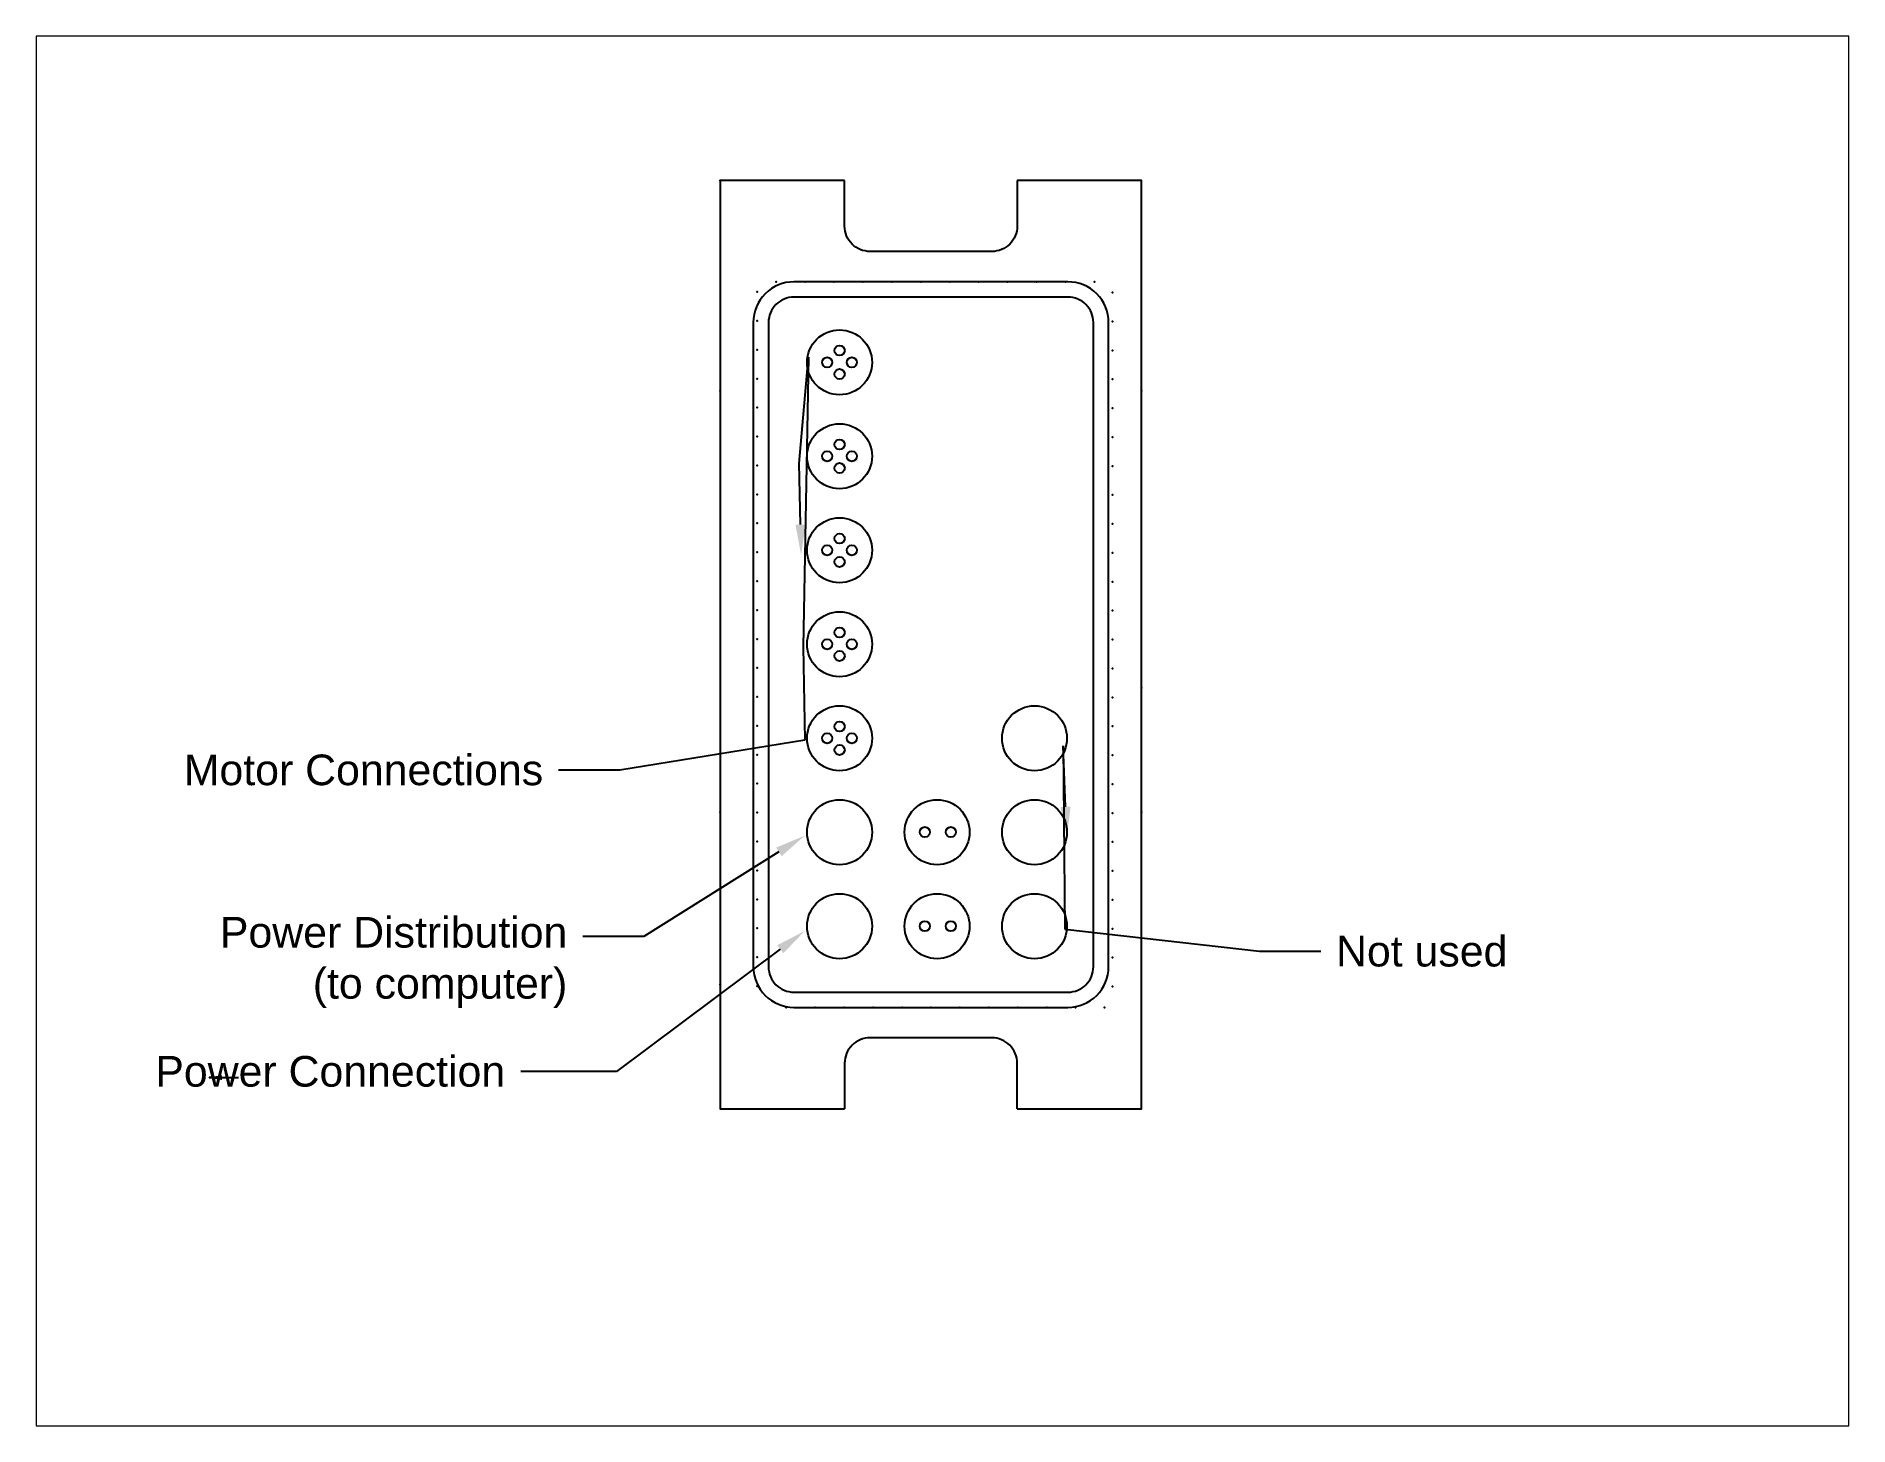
# Paper-space layout 'Connection Overview' of a CAD drawing. Header units: inches. Extents: x 0 to 10.7, y 0 to 8.2.
# The model-space entities are those that its viewports show. They can reach past a viewport. Long polylines and large blocks are cut down to what shows.
import ezdxf
from ezdxf import colors
from ezdxf.entities.mleader import LeaderData, LeaderLine
from ezdxf.math import Vec2, Vec3

# ---------------------------------------------------------------- set-up
doc = ezdxf.new("R2010")
doc.units = ezdxf.units.IN
doc.header["$MEASUREMENT"] = 0
doc.layers.add('Connectors', color=7, linetype='Continuous')
doc.layers.add('Mechanical', color=7, linetype='Continuous')
doc.styles.get("Standard").update_dxf_attribs({"font": 'Arial Regular.ttf'})

msp = doc.modelspace()

# ---------------------------------------------------------------- linework, layer by layer
for p in [(0, 11.438), (0, 11.438), (0.456, 10.063), (0.688, 10.188), (1.044, 10.188), (1.4, 10.188), (1.756, 10.188), (3.894, 10.188), (4.25, 10.188), (4.606, 10.188), (4.831, 10.056), (0.456, 9.706), (4.831, 9.7), (0.456, 9.35), (4.831, 9.344), (0.456, 8.994), (4.831, 8.987), (0, 8.844), (5.188, 8.844), (0.456, 8.638), (4.831, 8.631), (0.456, 8.281), (4.831, 8.275), (0.456, 7.925), (4.831, 7.919), (0.456, 7.569), (4.831, 7.562), (0.456, 7.213), (4.831, 7.206), (0.456, 6.856), (4.831, 6.85), (0.456, 6.5), (4.831, 6.494), (0.456, 6.144), (4.831, 6.138), (0.456, 5.788), (4.831, 5.781), (0.456, 5.431), (4.831, 5.425), (5.188, 5.188), (5.188, 5.188), (0.456, 5.075), (4.831, 5.069), (0.456, 4.719), (4.831, 4.713), (0.456, 4.363), (4.831, 4.356), (0.456, 4.006), (4.831, 4), (0, 3.656), (0.456, 3.65), (4.831, 3.644), (5.188, 3.656), (0.456, 3.294), (4.831, 3.288), (0.456, 2.938), (4.831, 2.931), (0.456, 2.581), (4.831, 2.575), (0.456, 2.225), (4.831, 2.219), (0.456, 1.869), (4.831, 1.863), (0, 1.531), (0.456, 1.513), (4.831, 1.506), (0.813, 1.25), (1.169, 1.25), (1.525, 1.25), (1.881, 1.25), (2.238, 1.25), (2.594, 1.25), (2.95, 1.25), (3.306, 1.25), (3.663, 1.25), (4.019, 1.25), (4.375, 1.25), (4.731, 1.25)]:
    msp.add_point(p)
at = {"layer": 'Connectors'}
for centre, radius in [((1.469, 9.196), 0.4), ((1.469, 9.341), 0.0625), ((1.315, 9.196), 0.0625), ((1.62, 9.196), 0.0625), ((1.469, 9.052), 0.0625), ((1.469, 8.039), 0.4), ((1.315, 8.039), 0.0625), ((1.469, 8.183), 0.0625), ((1.62, 8.039), 0.0625), ((1.469, 7.894), 0.0625), ((1.469, 6.881), 0.4), ((1.315, 6.881), 0.0625), ((1.469, 7.025), 0.0625), ((1.62, 6.881), 0.0625), ((1.469, 6.737), 0.0625), ((1.469, 5.723), 0.4), ((1.469, 5.868), 0.0625), ((1.315, 5.723), 0.0625), ((1.469, 5.579), 0.0625), ((1.62, 5.723), 0.0625), ((1.469, 4.565), 0.4), ((3.869, 4.565), 0.4), ((1.469, 4.71), 0.0625), ((1.315, 4.565), 0.0625), ((1.469, 4.421), 0.0625), ((1.62, 4.565), 0.0625), ((1.469, 3.408), 0.4), ((2.669, 3.408), 0.4), ((3.869, 3.408), 0.4), ((2.519, 3.41), 0.0625), ((2.839, 3.41), 0.0625), ((1.469, 2.25), 0.4), ((2.669, 2.25), 0.4), ((3.869, 2.25), 0.4), ((2.519, 2.25), 0.0625), ((2.839, 2.25), 0.0625)]:
    msp.add_circle(centre, radius, dxfattribs=at)
at = {"layer": 'Mechanical'}
for points in [[(1.531, 11.438), (0, 11.438), (0, 0), (1.531, 0)], [(3.656, 0), (5.188, 0), (5.188, 11.438), (3.656, 11.438)]]:
    msp.add_lwpolyline(points, dxfattribs=at)
for points in [[(3.656, 11.438), (3.656, 10.875, -0.414214), (3.344, 10.562), (1.844, 10.562, -0.414214), (1.531, 10.875), (1.531, 11.438)], [(3.656, 0), (3.656, 0.562, 0.414214), (3.344, 0.875), (1.844, 0.875, 0.414214), (1.531, 0.562), (1.531, 0)]]:
    msp.add_lwpolyline(points, format="xyb", dxfattribs=at)
for points in [[(0.906, 1.25), (4.281, 1.25, 0.414214), (4.781, 1.75), (4.781, 9.688, 0.414214), (4.281, 10.188), (0.906, 10.188, 0.414214), (0.406, 9.688), (0.406, 1.75, 0.414214)], [(0.906, 1.438), (4.281, 1.438, 0.414214), (4.594, 1.75), (4.594, 9.688, 0.414214), (4.281, 10), (0.906, 10, 0.414214), (0.594, 9.688), (0.594, 1.75, 0.414214)]]:
    msp.add_lwpolyline(points, format="xyb", close=True, dxfattribs=at)
for p in [(2.113, 10.188), (2.469, 10.188), (2.825, 10.188), (3.181, 10.188), (3.538, 10.188)]:
    msp.add_point(p, dxfattribs=at)

# ---------------------------------------------------------------- leaders
at = {"layer": 'Connectors'}
ml = msp.add_multileader_mtext('Standard', dxfattribs=at)
ml.set_content('', color=256)
ml.set_leader_properties()
ml.build(insert=Vec2(0, 0))
ml.multileader.update_dxf_attribs({"dogleg_length": 0.36, "arrow_head_size": 0.18})
ctx = ml.context
ctx.base_point, ctx.char_height, ctx.arrow_head_size, ctx.landing_gap_size, ctx.plane_origin = Vec3(-5.934, 0.385), 0.18, 0.18, 0.09, Vec3(-6.317, 0.385)
notes = []
notes.append((ctx, [(0, (1, 1, 0), (-6.294, 0.385), (1, 0), 0.36, [(0, [(-6.317, 0.385)], 0, [])])]))
ctx.mtext.insert, ctx.mtext.flow_direction = Vec3(-5.844, 0.475), 5
for ctx, leaders in notes:
    for number, flags, end, landing, length, lines in leaders:
        leader = LeaderData()
        leader.index, (leader.has_last_leader_line, leader.has_dogleg_vector, leader.attachment_direction) = number, flags
        leader.last_leader_point, leader.dogleg_vector, leader.dogleg_length = Vec3(end), Vec3(landing), length
        for number, points, colour, breaks in lines:
            line = LeaderLine()
            line.index, line.vertices, line.color, line.breaks = number, Vec3.list(points), colors.encode_raw_color(colour), breaks
            leader.lines.append(line)
        ctx.leaders.append(leader)

psp = doc.layouts.new('Connection Overview')

# ---------------------------------------------------------------- leaders
ml = psp.add_multileader_mtext('Standard')
ml.set_content('Motor Connections', color=256)
ml.set_leader_properties()
ml.build(insert=Vec2(0, 0))
ml.multileader.update_dxf_attribs({"dogleg_length": 0.36, "arrow_head_size": 0.18})
ctx = ml.context
ctx.base_point, ctx.char_height, ctx.arrow_head_size, ctx.landing_gap_size, ctx.plane_origin = Vec3(0.819, 3.853), 0.18, 0.18, 0.09, Vec3(4.504, 5.115)
ctx.text_align_type = 2
notes = []
notes.append((ctx, [(0, (1, 1, 0), (3.439, 3.853), (-1, 0), 0.36, [(4, [(4.504, 5.115), (4.493, 5.654), (4.548, 6.279), (4.515, 4.577), (4.526, 4.028)], 0, [])])]))
ctx.mtext.insert, ctx.mtext.alignment, ctx.mtext.flow_direction = Vec3(2.989, 3.944), 3, 5
ml = psp.add_multileader_mtext('Standard')
ml.set_content('Not used', color=256)
ml.set_leader_properties()
ml.build(insert=Vec2(0, 0))
ml.multileader.update_dxf_attribs({"dogleg_length": 0.36, "arrow_head_size": 0.18})
ctx = ml.context
ctx.base_point, ctx.char_height, ctx.arrow_head_size, ctx.landing_gap_size, ctx.plane_origin = Vec3(7.555, 2.788), 0.18, 0.18, 0.09, Vec3(6.064, 3.457)
notes.append((ctx, [(0, (1, 1, 0), (7.195, 2.788), (1, 0), 0.36, [(2, [(6.064, 3.457), (6.042, 3.995), (6.053, 2.919)], 0, [])])]))
ctx.mtext.insert, ctx.mtext.flow_direction = Vec3(7.645, 2.879), 5
ml = psp.add_multileader_mtext('Standard')
ml.set_content('Power Distribution\\P(to computer)', color=256)
ml.set_leader_properties()
ml.build(insert=Vec2(0, 0))
ml.multileader.update_dxf_attribs({"dogleg_length": 0.36, "arrow_head_size": 0.18})
ctx = ml.context
ctx.base_point, ctx.char_height, ctx.arrow_head_size, ctx.landing_gap_size, ctx.plane_origin = Vec3(1.047, 2.875), 0.18, 0.18, 0.09, Vec3(4.526, 3.468)
ctx.text_align_type = 2
notes.append((ctx, [(0, (1, 1, 0), (3.581, 2.875), (-1, 0), 0.36, [(0, [(4.526, 3.468)], 0, [])])]))
ctx.mtext.insert, ctx.mtext.alignment, ctx.mtext.flow_direction = Vec3(3.131, 2.99), 3, 5
ml = psp.add_multileader_mtext('Standard')
ml.set_content('Power Connection', color=256)
ml.set_leader_properties()
ml.build(insert=Vec2(0, 0))
ml.multileader.update_dxf_attribs({"dogleg_length": 0.36, "arrow_head_size": 0.18})
ctx = ml.context
ctx.base_point, ctx.char_height, ctx.arrow_head_size, ctx.landing_gap_size, ctx.plane_origin = Vec3(0.668, 2.082), 0.18, 0.18, 0.09, Vec3(4.526, 2.908)
ctx.text_align_type = 2
notes.append((ctx, [(0, (1, 1, 0), (3.419, 2.082), (-1, 0), 0.562, [(0, [(4.526, 2.908)], 0, [])])]))
ctx.mtext.insert, ctx.mtext.alignment, ctx.mtext.flow_direction = Vec3(2.766, 2.173), 3, 5
for ctx, leaders in notes:
    for number, flags, end, landing, length, lines in leaders:
        leader = LeaderData()
        leader.index, (leader.has_last_leader_line, leader.has_dogleg_vector, leader.attachment_direction) = number, flags
        leader.last_leader_point, leader.dogleg_vector, leader.dogleg_length = Vec3(end), Vec3(landing), length
        for number, points, colour, breaks in lines:
            line = LeaderLine()
            line.index, line.vertices, line.color, line.breaks = number, Vec3.list(points), colors.encode_raw_color(colour), breaks
            leader.lines.append(line)
        ctx.leaders.append(leader)

# ---------------------------------------------------------------- viewports
at = {"layer": '0', "view_target_point": (2.47, 4.99)}
psp.add_viewport(center=(5.334, 4.082), size=(10.644, 8.16323), view_center_point=(0.266, -0.336), view_height=17.11716, dxfattribs=at)

doc.saveas('drawing.dxf')
